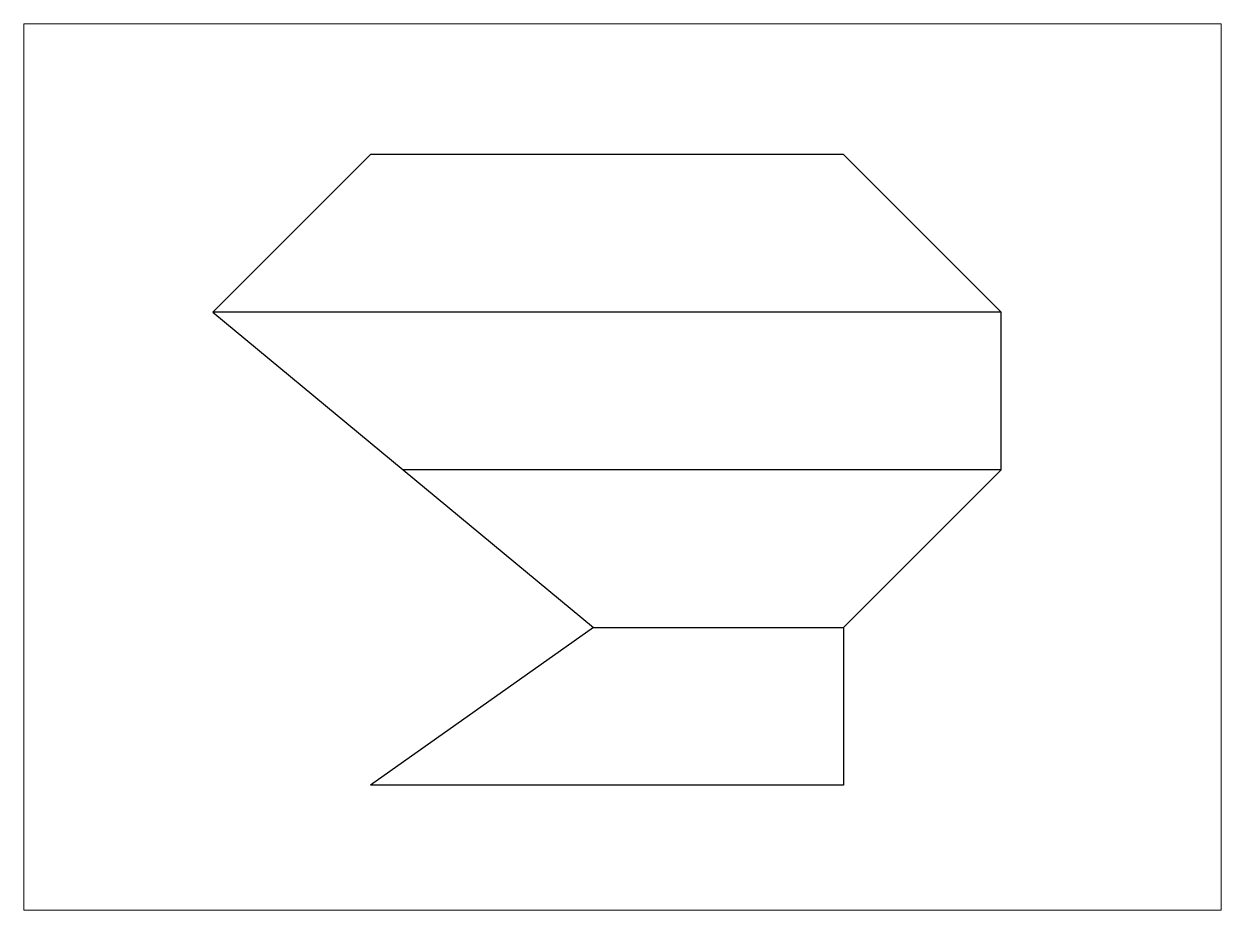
# Paper-space layout 'Layout1' of a CAD drawing. Header units: millimetres. Extents: x 1 to 381, y 0 to 281.
# The model-space entities are those that its viewports show. They can reach past a viewport. Long polylines and large blocks are cut down to what shows.
import ezdxf

# ---------------------------------------------------------------- set-up
doc = ezdxf.new("R2010")
doc.units = ezdxf.units.MM
doc.layers.add('Kontur', color=7, linetype='Continuous')
doc.layers.add('Udfoldning', color=7, linetype='Continuous')

msp = doc.modelspace()

# ---------------------------------------------------------------- linework, layer by layer
at = {"layer": 'Udfoldning'}
for p, q in [((2309.13, 1921.01), (2259.13, 1871.01)), ((2459.13, 1921.01), (2309.13, 1921.01)), ((2459.13, 1921.01), (2509.13, 1871.01)), ((2509.13, 1871.01), (2259.13, 1871.01)), ((2259.13, 1871.01), (2379.84, 1771.01)), ((2509.13, 1821.01), (2509.13, 1871.01)), ((2509.13, 1821.01), (2319.48, 1821.01)), ((2509.13, 1821.01), (2459.13, 1771.01)), ((2379.84, 1771.01), (2309.13, 1721.01)), ((2379.84, 1771.01), (2459.13, 1771.01)), ((2459.13, 1771.01), (2459.13, 1721.01)), ((2459.13, 1721.01), (2309.13, 1721.01))]:
    msp.add_line(p, q, dxfattribs=at)

psp = doc.layouts.get("Layout1")

# ---------------------------------------------------------------- viewports
at = {"layer": 'Kontur'}
vp = psp.add_viewport(center=(190.75, 140.71), size=(379.77, 281.02), view_center_point=(2389.04, 1821.89), view_height=281.02, dxfattribs=at)
vp.frozen_layers = ['Kontur']

doc.saveas('drawing.dxf')
